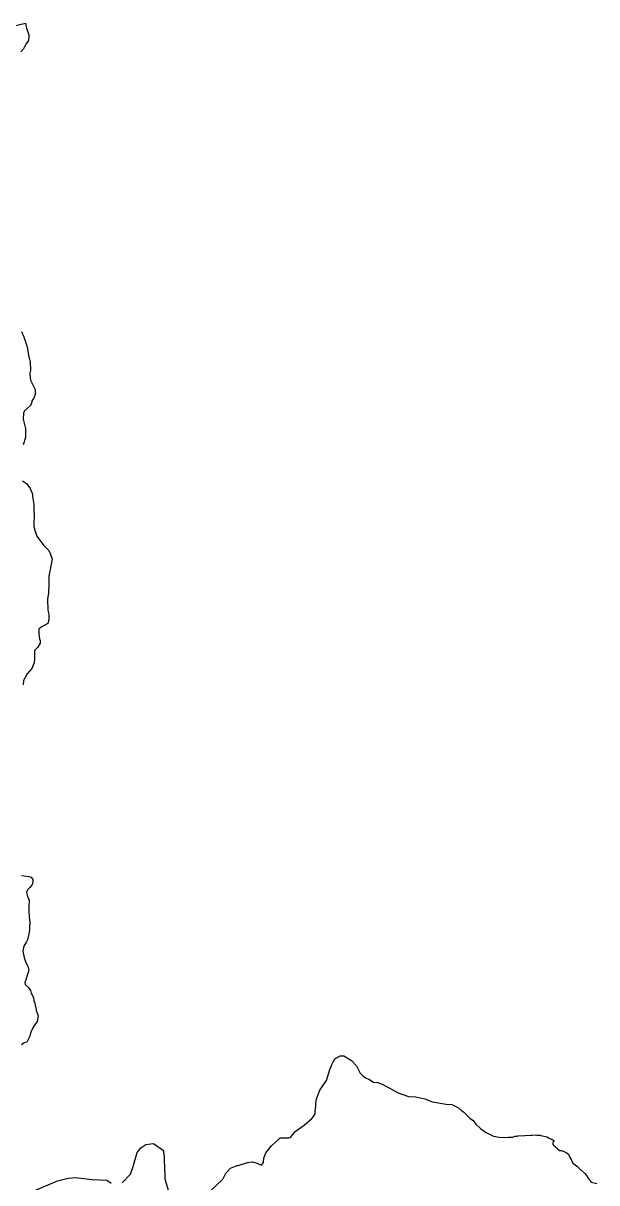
# Model space of a CAD drawing. Header units: millimetres. Extents: x 341818 to 347703, y 7370458 to 7377443.
# Drawn here: x 345276 to 347395, y 7372890 to 7377175 of the extents above; entities that cross this region are included whole.
import ezdxf

# ---------------------------------------------------------------- set-up
doc = ezdxf.new("R2010")
doc.units = ezdxf.units.MM
doc.layers.add('MONTANHÃO', color=220, linetype='Continuous')

msp = doc.modelspace()

# ---------------------------------------------------------------- linework, layer by layer
at = {"layer": 'MONTANHÃO'}
for points in [[(345153.2, 7377143.5), (345285.2, 7377174.5), (345287.7, 7377161.1), (345289.2, 7377156.6), (345296.1, 7377134.7), (345297.3, 7377128.7), (345296.1, 7377110.7), (345286.5, 7377097.5), (345278.1, 7377079.5), (345267.9, 7377068.1)], [(345270.3, 7376035.2), (345279.3, 7376015.7), (345291.3, 7375979.1), (345296.1, 7375947.9), (345302.1, 7375922.7), (345303.3, 7375891.5), (345300.9, 7375881.3), (345302.1, 7375862.7), (345304.5, 7375853.1), (345320.1, 7375820.7), (345320.1, 7375807.5), (345321.3, 7375806.3), (345315.3, 7375789.5), (345308.1, 7375778.7), (345308.1, 7375774.5), (345303.3, 7375761.9), (345281.7, 7375742.7), (345278.1, 7375734.3), (345276.9, 7375711.5), (345285.3, 7375676.7), (345285.3, 7375644.3), (345275.7, 7375616.7)], [(345273.9, 7375484.1), (345288.3, 7375474.5), (345302.1, 7375455.9), (345310.5, 7375434.3), (345310.5, 7375425.9), (345315.3, 7375395.9), (345315.3, 7375368.3), (345316.5, 7375367.1), (345315.3, 7375315.5), (345318.9, 7375301.1), (345327.3, 7375279.5), (345351.3, 7375245.9), (345370.5, 7375226.7), (345376.5, 7375214.7), (345383.7, 7375194.3), (345371.7, 7375131.9), (345371.7, 7375091.1), (345369.3, 7375080.3), (345369.3, 7375069.5), (345365.7, 7375046.7), (345366.9, 7375005.9), (345370.5, 7374991.5), (345371.7, 7374969.9), (345367.5, 7374956.1), (345342.3, 7374942.9), (345334.5, 7374935.1), (345334.5, 7374917.7), (345336.9, 7374900.3), (345339.3, 7374894.3), (345339.3, 7374883.5), (345335.7, 7374878.1), (345329.7, 7374867.9), (345318.9, 7374858.3), (345317.7, 7374854.7), (345317.7, 7374822.3), (345315.3, 7374809.1), (345308.1, 7374789.9), (345291.3, 7374770.7), (345278.1, 7374745.5), (345275.7, 7374729.9)], [(345270.3, 7374025.7), (345289.1, 7374023.2), (345296.7, 7374021.8), (345306, 7374019.2), (345311.6, 7374011.1), (345311.6, 7374000.2), (345307.7, 7373989.7), (345300.8, 7373981.2), (345291.9, 7373972.3), (345288.6, 7373963.1), (345292.8, 7373948.4), (345298.4, 7373933.9), (345297.6, 7373909.6), (345297.8, 7373894.4), (345298.4, 7373872.3), (345300.8, 7373851.7), (345300.4, 7373844.4), (345300.2, 7373841.2), (345299.2, 7373829.8), (345299.2, 7373825.1), (345298.5, 7373814.8), (345292.5, 7373787.9), (345288.1, 7373780.5), (345279.7, 7373766.5), (345278, 7373759.2), (345275.6, 7373746.3), (345278.6, 7373727.8), (345285.3, 7373706.3), (345293.7, 7373690.7), (345296.4, 7373681.1), (345297.7, 7373675.6), (345293.9, 7373663.3), (345291.3, 7373656.5), (345286.5, 7373639.1), (345282.9, 7373631.9), (345284.1, 7373623.5), (345296.1, 7373611.5), (345303.3, 7373600.7), (345305.7, 7373591.1), (345314.1, 7373574.3), (345315.3, 7373562.3), (345318.9, 7373553.9), (345320.1, 7373546.1), (345324.9, 7373531.1), (345324.9, 7373526.3), (345332.1, 7373507.1), (345328.5, 7373486.7), (345315.3, 7373468.7), (345304.5, 7373448.3), (345300.9, 7373431.5), (345289.5, 7373409.3), (345279.9, 7373406.9), (345270.3, 7373399.7)], [(345963.9, 7372857.3), (346013.7, 7372903.5), (346024.5, 7372926.3), (346041.9, 7372944.9), (346067.1, 7372954.5), (346070.7, 7372954.5), (346104.3, 7372965.3), (346123.5, 7372967.7), (346139.1, 7372962.9), (346155.9, 7372955.7), (346163.7, 7372964.7), (346164.9, 7372981.5), (346172.1, 7373000.7), (346193.7, 7373027.1), (346225.5, 7373056.5), (346257.9, 7373056.5), (346263.9, 7373057.7), (346280.7, 7373079.3), (346314.3, 7373103.3), (346341.9, 7373127.3), (346348.5, 7373135.7), (346354.5, 7373144.7), (346354.5, 7373159.1), (346355.7, 7373160.3), (346358.1, 7373196.3), (346372.5, 7373232.3), (346396.5, 7373268.3), (346409.7, 7373312.7), (346412.1, 7373315.7), (346415.7, 7373327.1), (346421.4, 7373337.6), (346427.1, 7373348.1), (346447.5, 7373358.9), (346460.7, 7373358.9), (346488.3, 7373342.1), (346506.9, 7373322.3), (346521.3, 7373295.9), (346530.3, 7373285.7), (346541.1, 7373278.5), (346553.1, 7373273.7), (346569.9, 7373261.7), (346585.5, 7373260.5), (346602.3, 7373254.5), (346637.1, 7373236.5), (346661.1, 7373222.1), (346699.5, 7373208.9), (346727.1, 7373207.7), (346759.5, 7373200.5), (346788.3, 7373189.7), (346838.7, 7373181.3), (346859.1, 7373180.1), (346884.3, 7373166.9), (346896.9, 7373156.1), (346902.3, 7373152.5), (346914.3, 7373140.5), (346926.3, 7373128.5), (346938.3, 7373120.1), (346947.3, 7373108.7), (346964.7, 7373091.3), (346983.9, 7373076.9), (347010.3, 7373063.7), (347013.7, 7373063), (347033.7, 7373058.9), (347069.1, 7373057.7), (347070.3, 7373058.9), (347083.5, 7373058.9), (347093.1, 7373062.5), (347101.5, 7373062.5), (347102.7, 7373063.7), (347154.3, 7373066.1), (347155.5, 7373067.3), (347173.2, 7373066.6), (347179.7, 7373066.4), (347185.4, 7373066.2), (347186.1, 7373066.1), (347188.1, 7373065.6), (347199.4, 7373062.9), (347210.7, 7373060.1), (347217, 7373056.8), (347226.3, 7373051.7), (347228.7, 7373051.7), (347236.7, 7373046.6), (347236.2, 7373045.8), (347235.7, 7373045.1), (347233.8, 7373041.5), (347232.6, 7373038.1), (347232.1, 7373034.9), (347232.4, 7373032.3), (347232.6, 7373031.8), (347232.8, 7373031.2), (347233.4, 7373030.3), (347235.6, 7373027.9), (347236.7, 7373027.1), (347237.7, 7373026.5), (347239.8, 7373026.2), (347240.1, 7373026), (347240.4, 7373025.9), (347241, 7373023.8), (347241.6, 7373023), (347242.7, 7373021.9), (347243.7, 7373021.1), (347245.4, 7373020.1), (347246.2, 7373019.6), (347247.1, 7373019.1), (347248.2, 7373018), (347248.7, 7373017.3), (347256.6, 7373010.2), (347263.4, 7373009.8), (347264.3, 7373009.5), (347281.8, 7373002.7), (347289.9, 7372996.3), (347295.4, 7372984.3), (347299.6, 7372976.3), (347306.3, 7372962.7), (347323.8, 7372950.1), (347334.6, 7372938.6), (347335.4, 7372937.8), (347349.3, 7372926.2), (347357.7, 7372916.5), (347363.2, 7372906.8), (347374.5, 7372892.6), (347394.8, 7372888.1)], [(345642.3, 7372889.7), (345672.9, 7372922.7), (345681.3, 7372946.7), (345696.9, 7373001.9), (345710.7, 7373019.3), (345729.9, 7373031.3), (345757.5, 7373034.9), (345794.1, 7373009.1), (345795.3, 7372991.1), (345796.5, 7372989.9), (345797.7, 7372932.3), (345798.9, 7372931.1), (345800.1, 7372904.7), (345803.7, 7372892.1), (345812.1, 7372862.7)], [(345319, 7372862.1), (345403.5, 7372898.1), (345442.7, 7372907.4), (345469.1, 7372909.7), (345531.4, 7372902.9), (345585.7, 7372900.5), (345589.6, 7372898.1), (345601.5, 7372888.5)]]:
    msp.add_lwpolyline(points, dxfattribs=at)

doc.saveas('drawing.dxf')
